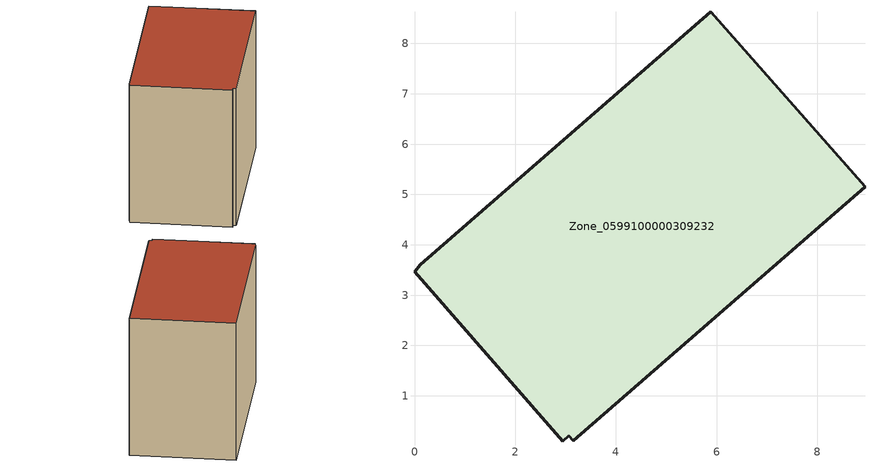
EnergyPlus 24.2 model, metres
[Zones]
Zone_0599100000309232
 floor ground (C_G): 3.16,0.11 3.06,0.21 2.94,0.1 0,3.46 0.12,3.6 5.89,8.63 8.95,5.15 z0
 wall outside (C_F): 5.89,8.63 0.12,3.6 0,3.46 2.94,0.1 3.06,0.21 3.16,0.11 8.95,5.15 5.89,8.63 z0:6.56
 roof outside (C_R): 3.06,0.21 3.16,0.11 8.95,5.15 5.89,8.63 0.12,3.6 0,3.46 2.94,0.1 z6.56
[BUILDING]
Pand.0599100000309232: North Axis=0; Terrain=City; Loads Convergence Tolerance Value=0.04; Temperature Convergence Tolerance Value=0.4; Solar Distribution=FullExterior; Maximum Number of Warmup Days=25; Minimum Number of Warmup Days=1
[Site:Location]
Rotterdam.The.Hague.AP_ZH_NLD Design_Conditions: Latitude=51.96; Longitude=4.45; Time Zone=1; Elevation=-4.5
[SITE:GROUNDTEMPERATURE:BUILDINGSURFACE]
18, 18, 18, 18, 18, 18, 18, 18, 18, 18, 18, 18
[MATERIAL] Thermal Absorptance=0.9; Solar Absorptance=0.7; Visible Absorptance=0.7
Name | Roughness | Thickness | Conductivity | Density | Specific Heat
G.TI.1946 | MediumSmooth | 0.15 | 1 | 540 | 1210
F.TI.1946 | Rough | 0.3 | 0.857143 | 1920 | 840
R.TI.1946 | MediumRough | 0.2 | 0.1 | 1500 | 1000
[CONSTRUCTION]
C_G: G.TI.1946
C_F: F.TI.1946
C_R: R.TI.1946
[ZONE]
Zone_0599100000309232: Type=1; Multiplier=1; Ceiling Height=Autocalculate; Volume=Autocalculate; Floor Area=autocalculate; Part of Total Floor Area=Yes
[ZONEINFILTRATION:DESIGNFLOWRATE]
Infil_Zone_0599100000309232: Zone or ZoneList or Space or SpaceList=Zone_0599100000309232; Schedule=AlwaysOn; Design Flow Rate Calculation Method=Flow/Area; Flow Rate per Floor Area=0.003; Constant Term Coefficient=1; Temperature Term Coefficient=0; Velocity Term Coefficient=0; Velocity Squared Term Coefficient=0
[HVACTEMPLATE:ZONE:IDEALLOADSAIRSYSTEM]
Zone_0599100000309232: Maximum Heating Supply Air Temperature=50; Minimum Cooling Supply Air Temperature=13; Maximum Heating Supply Air Humidity Ratio=0.0156; Minimum Cooling Supply Air Humidity Ratio=0.0077; Heating Limit=NoLimit; Cooling Limit=NoLimit; Dehumidification Control Type=ConstantSensibleHeatRatio; Cooling Sensible Heat Ratio=0.7; Dehumidification Setpoint=60; Humidification Control Type=None; Humidification Setpoint=30; Outdoor Air Method=None; Outdoor Air Flow Rate per Person=0.00944; Outdoor Air Flow Rate per Zone Floor Area=0; Outdoor Air Flow Rate per Zone=0; Demand Controlled Ventilation Type=None; Outdoor Air Economizer Type=NoEconomizer; Heat Recovery Type=None; Sensible Heat Recovery Effectiveness=0.7; Latent Heat Recovery Effectiveness=0.65
[ZONECONTROL:THERMOSTAT]
ThermostatControl_Zone_0599100000309232: Zone or ZoneList=Zone_0599100000309232; Control Type Schedule=DualSetpointControlType; Control 1=Thermostat_Zone_0599100000309232; Temperature Difference Between Cutout And Setpoint=0
[THERMOSTATSETPOINT:DUALSETPOINT]
Thermostat_Zone_0599100000309232: Heating Setpoint Temperature Schedule=HeatingSetpoint_Zone_0599100000309232; Cooling Setpoint Temperature Schedule=CoolingSetpoint_Zone_0599100000309232
[SCHEDULE:COMPACT]
HeatingSetpoint_Zone_0599100000309232: Through: 12/31, For: AllDays, Until: 24:00, 21
CoolingSetpoint_Zone_0599100000309232: Through: 12/31, For: AllDays, Until: 24:00, 24
DualSetpointControlType: Through: 12/31, For: AllDays, Until: 24:00, 4
AlwaysOn: Through: 12/31, For: AllDays, Until: 24:00, 1
